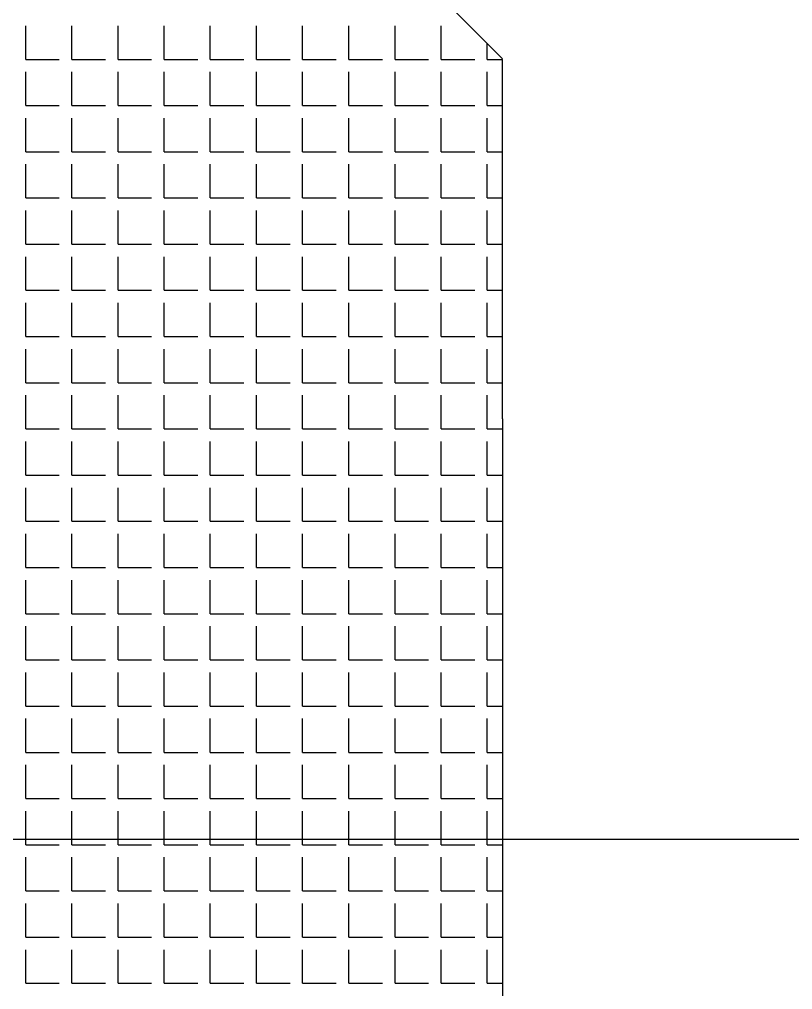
# Model space of a CAD drawing. Header units: millimetres. Extents: x -2063041 to -1932644, y 197605868 to 197643080.
# Drawn here: x -2047564.5 to -2047477.2, y 197626716.1 to 197626825.6 of the extents above; entities that cross this region are included whole.
import ezdxf

# ---------------------------------------------------------------- set-up
doc = ezdxf.new("R2010")
doc.units = ezdxf.units.MM
doc.layers.add('СКУД', color=7, linetype='Continuous')

msp = doc.modelspace()

# ---------------------------------------------------------------- linework, layer by layer
at = {"layer": 'СКУД', "color": 18, "true_color": 0x000000}
for p, q in [((-2047563.77, 197626821.06), (-2047563.77, 197626824.86)), ((-2047558.56, 197626821.06), (-2047558.56, 197626824.86)), ((-2047553.34, 197626821.06), (-2047553.34, 197626824.86)), ((-2047548.13, 197626821.06), (-2047548.13, 197626824.86)), ((-2047542.92, 197626821.06), (-2047542.92, 197626824.86)), ((-2047537.7, 197626821.06), (-2047537.7, 197626824.86)), ((-2047532.49, 197626821.06), (-2047532.49, 197626824.86)), ((-2047527.28, 197626821.06), (-2047527.28, 197626824.86)), ((-2047522.06, 197626821.06), (-2047522.06, 197626824.86)), ((-2047516.85, 197626821.06), (-2047516.85, 197626824.86)), ((-2047511.64, 197626821.06), (-2047511.64, 197626822.82)), ((-2047563.77, 197626821.06), (-2047559.98, 197626821.06)), ((-2047558.56, 197626821.06), (-2047554.77, 197626821.06)), ((-2047553.34, 197626821.06), (-2047549.55, 197626821.06)), ((-2047548.13, 197626821.06), (-2047544.34, 197626821.06)), ((-2047542.92, 197626821.06), (-2047539.13, 197626821.06)), ((-2047537.7, 197626821.06), (-2047533.91, 197626821.06)), ((-2047532.49, 197626821.06), (-2047528.7, 197626821.06)), ((-2047527.28, 197626821.06), (-2047523.49, 197626821.06)), ((-2047522.06, 197626821.06), (-2047518.27, 197626821.06)), ((-2047516.85, 197626821.06), (-2047513.06, 197626821.06)), ((-2047511.64, 197626821.06), (-2047509.93, 197626821.06)), ((-2047563.77, 197626815.85), (-2047563.77, 197626819.64)), ((-2047558.56, 197626815.85), (-2047558.56, 197626819.64)), ((-2047553.34, 197626815.85), (-2047553.34, 197626819.64)), ((-2047548.13, 197626815.85), (-2047548.13, 197626819.64)), ((-2047542.92, 197626815.85), (-2047542.92, 197626819.64)), ((-2047537.7, 197626815.85), (-2047537.7, 197626819.64)), ((-2047532.49, 197626815.85), (-2047532.49, 197626819.64)), ((-2047527.28, 197626815.85), (-2047527.28, 197626819.64)), ((-2047522.06, 197626815.85), (-2047522.06, 197626819.64)), ((-2047516.85, 197626815.85), (-2047516.85, 197626819.64)), ((-2047511.64, 197626815.85), (-2047511.64, 197626819.64)), ((-2047563.77, 197626815.85), (-2047559.98, 197626815.85)), ((-2047558.56, 197626815.85), (-2047554.77, 197626815.85)), ((-2047553.34, 197626815.85), (-2047549.55, 197626815.85)), ((-2047548.13, 197626815.85), (-2047544.34, 197626815.85)), ((-2047542.92, 197626815.85), (-2047539.13, 197626815.85)), ((-2047537.7, 197626815.85), (-2047533.91, 197626815.85)), ((-2047532.49, 197626815.85), (-2047528.7, 197626815.85)), ((-2047527.28, 197626815.85), (-2047523.49, 197626815.85)), ((-2047522.06, 197626815.85), (-2047518.27, 197626815.85)), ((-2047516.85, 197626815.85), (-2047513.06, 197626815.85)), ((-2047511.64, 197626815.85), (-2047509.93, 197626815.85)), ((-2047563.77, 197626810.64), (-2047563.77, 197626814.43)), ((-2047558.56, 197626810.64), (-2047558.56, 197626814.43)), ((-2047553.34, 197626810.64), (-2047553.34, 197626814.43)), ((-2047548.13, 197626810.64), (-2047548.13, 197626814.43)), ((-2047542.92, 197626810.64), (-2047542.92, 197626814.43)), ((-2047537.7, 197626810.64), (-2047537.7, 197626814.43)), ((-2047532.49, 197626810.64), (-2047532.49, 197626814.43)), ((-2047527.28, 197626810.64), (-2047527.28, 197626814.43)), ((-2047522.06, 197626810.64), (-2047522.06, 197626814.43)), ((-2047516.85, 197626810.64), (-2047516.85, 197626814.43)), ((-2047511.64, 197626810.64), (-2047511.64, 197626814.43)), ((-2047563.77, 197626810.64), (-2047559.98, 197626810.64)), ((-2047558.56, 197626810.64), (-2047554.77, 197626810.64)), ((-2047553.34, 197626810.64), (-2047549.55, 197626810.64)), ((-2047548.13, 197626810.64), (-2047544.34, 197626810.64)), ((-2047542.92, 197626810.64), (-2047539.13, 197626810.64)), ((-2047537.7, 197626810.64), (-2047533.91, 197626810.64)), ((-2047532.49, 197626810.64), (-2047528.7, 197626810.64)), ((-2047527.28, 197626810.64), (-2047523.49, 197626810.64)), ((-2047522.06, 197626810.64), (-2047518.27, 197626810.64)), ((-2047516.85, 197626810.64), (-2047513.06, 197626810.64)), ((-2047511.64, 197626810.64), (-2047509.93, 197626810.64)), ((-2047563.77, 197626805.42), (-2047563.77, 197626809.22)), ((-2047558.56, 197626805.42), (-2047558.56, 197626809.22)), ((-2047553.34, 197626805.42), (-2047553.34, 197626809.22)), ((-2047548.13, 197626805.42), (-2047548.13, 197626809.22)), ((-2047542.92, 197626805.42), (-2047542.92, 197626809.22)), ((-2047537.7, 197626805.42), (-2047537.7, 197626809.22)), ((-2047532.49, 197626805.42), (-2047532.49, 197626809.22)), ((-2047527.28, 197626805.42), (-2047527.28, 197626809.22)), ((-2047522.06, 197626805.42), (-2047522.06, 197626809.22)), ((-2047516.85, 197626805.42), (-2047516.85, 197626809.22)), ((-2047511.64, 197626805.42), (-2047511.64, 197626809.22)), ((-2047563.77, 197626805.42), (-2047559.98, 197626805.42)), ((-2047558.56, 197626805.42), (-2047554.77, 197626805.42)), ((-2047553.34, 197626805.42), (-2047549.55, 197626805.42)), ((-2047548.13, 197626805.42), (-2047544.34, 197626805.42)), ((-2047542.92, 197626805.42), (-2047539.13, 197626805.42)), ((-2047537.7, 197626805.42), (-2047533.91, 197626805.42)), ((-2047532.49, 197626805.42), (-2047528.7, 197626805.42)), ((-2047527.28, 197626805.42), (-2047523.49, 197626805.42)), ((-2047522.06, 197626805.42), (-2047518.27, 197626805.42)), ((-2047516.85, 197626805.42), (-2047513.06, 197626805.42)), ((-2047511.64, 197626805.42), (-2047509.93, 197626805.42)), ((-2047563.77, 197626800.21), (-2047563.77, 197626804)), ((-2047558.56, 197626800.21), (-2047558.56, 197626804)), ((-2047553.34, 197626800.21), (-2047553.34, 197626804)), ((-2047548.13, 197626800.21), (-2047548.13, 197626804)), ((-2047542.92, 197626800.21), (-2047542.92, 197626804)), ((-2047537.7, 197626800.21), (-2047537.7, 197626804)), ((-2047532.49, 197626800.21), (-2047532.49, 197626804)), ((-2047527.28, 197626800.21), (-2047527.28, 197626804)), ((-2047522.06, 197626800.21), (-2047522.06, 197626804)), ((-2047516.85, 197626800.21), (-2047516.85, 197626804)), ((-2047511.64, 197626800.21), (-2047511.64, 197626804)), ((-2047563.77, 197626800.21), (-2047559.98, 197626800.21)), ((-2047558.56, 197626800.21), (-2047554.77, 197626800.21)), ((-2047553.34, 197626800.21), (-2047549.55, 197626800.21)), ((-2047548.13, 197626800.21), (-2047544.34, 197626800.21)), ((-2047542.92, 197626800.21), (-2047539.13, 197626800.21)), ((-2047537.7, 197626800.21), (-2047533.91, 197626800.21)), ((-2047532.49, 197626800.21), (-2047528.7, 197626800.21)), ((-2047527.28, 197626800.21), (-2047523.49, 197626800.21)), ((-2047522.06, 197626800.21), (-2047518.27, 197626800.21)), ((-2047516.85, 197626800.21), (-2047513.06, 197626800.21)), ((-2047511.64, 197626800.21), (-2047509.93, 197626800.21)), ((-2047563.77, 197626795), (-2047563.77, 197626798.79)), ((-2047558.56, 197626795), (-2047558.56, 197626798.79)), ((-2047553.34, 197626795), (-2047553.34, 197626798.79)), ((-2047548.13, 197626795), (-2047548.13, 197626798.79)), ((-2047542.92, 197626795), (-2047542.92, 197626798.79)), ((-2047537.7, 197626795), (-2047537.7, 197626798.79)), ((-2047532.49, 197626795), (-2047532.49, 197626798.79)), ((-2047527.28, 197626795), (-2047527.28, 197626798.79)), ((-2047522.06, 197626795), (-2047522.06, 197626798.79)), ((-2047516.85, 197626795), (-2047516.85, 197626798.79)), ((-2047511.64, 197626795), (-2047511.64, 197626798.79)), ((-2047563.77, 197626795), (-2047559.98, 197626795)), ((-2047558.56, 197626795), (-2047554.77, 197626795)), ((-2047553.34, 197626795), (-2047549.55, 197626795)), ((-2047548.13, 197626795), (-2047544.34, 197626795)), ((-2047542.92, 197626795), (-2047539.13, 197626795)), ((-2047537.7, 197626795), (-2047533.91, 197626795)), ((-2047532.49, 197626795), (-2047528.7, 197626795)), ((-2047527.28, 197626795), (-2047523.49, 197626795)), ((-2047522.06, 197626795), (-2047518.27, 197626795)), ((-2047516.85, 197626795), (-2047513.06, 197626795)), ((-2047511.64, 197626795), (-2047509.93, 197626795)), ((-2047563.77, 197626789.78), (-2047563.77, 197626793.58)), ((-2047558.56, 197626789.78), (-2047558.56, 197626793.58)), ((-2047553.34, 197626789.78), (-2047553.34, 197626793.58)), ((-2047548.13, 197626789.78), (-2047548.13, 197626793.58)), ((-2047542.92, 197626789.78), (-2047542.92, 197626793.58)), ((-2047537.7, 197626789.78), (-2047537.7, 197626793.58)), ((-2047532.49, 197626789.78), (-2047532.49, 197626793.58)), ((-2047527.28, 197626789.78), (-2047527.28, 197626793.58)), ((-2047522.06, 197626789.78), (-2047522.06, 197626793.58)), ((-2047516.85, 197626789.78), (-2047516.85, 197626793.58)), ((-2047511.64, 197626789.78), (-2047511.64, 197626793.58)), ((-2047563.77, 197626789.78), (-2047559.98, 197626789.78)), ((-2047558.56, 197626789.78), (-2047554.77, 197626789.78)), ((-2047553.34, 197626789.78), (-2047549.55, 197626789.78)), ((-2047548.13, 197626789.78), (-2047544.34, 197626789.78)), ((-2047542.92, 197626789.78), (-2047539.13, 197626789.78)), ((-2047537.7, 197626789.78), (-2047533.91, 197626789.78)), ((-2047532.49, 197626789.78), (-2047528.7, 197626789.78)), ((-2047527.28, 197626789.78), (-2047523.49, 197626789.78)), ((-2047522.06, 197626789.78), (-2047518.27, 197626789.78)), ((-2047516.85, 197626789.78), (-2047513.06, 197626789.78)), ((-2047511.64, 197626789.78), (-2047509.93, 197626789.78)), ((-2047563.77, 197626784.57), (-2047563.77, 197626788.36)), ((-2047558.56, 197626784.57), (-2047558.56, 197626788.36)), ((-2047553.34, 197626784.57), (-2047553.34, 197626788.36)), ((-2047548.13, 197626784.57), (-2047548.13, 197626788.36)), ((-2047542.92, 197626784.57), (-2047542.92, 197626788.36)), ((-2047537.7, 197626784.57), (-2047537.7, 197626788.36)), ((-2047532.49, 197626784.57), (-2047532.49, 197626788.36)), ((-2047527.28, 197626784.57), (-2047527.28, 197626788.36)), ((-2047522.06, 197626784.57), (-2047522.06, 197626788.36)), ((-2047516.85, 197626784.57), (-2047516.85, 197626788.36)), ((-2047511.64, 197626784.57), (-2047511.64, 197626788.36)), ((-2047563.77, 197626784.57), (-2047559.98, 197626784.57)), ((-2047558.56, 197626784.57), (-2047554.77, 197626784.57)), ((-2047553.34, 197626784.57), (-2047549.55, 197626784.57)), ((-2047548.13, 197626784.57), (-2047544.34, 197626784.57)), ((-2047542.92, 197626784.57), (-2047539.13, 197626784.57)), ((-2047537.7, 197626784.57), (-2047533.91, 197626784.57)), ((-2047532.49, 197626784.57), (-2047528.7, 197626784.57)), ((-2047527.28, 197626784.57), (-2047523.49, 197626784.57)), ((-2047522.06, 197626784.57), (-2047518.27, 197626784.57)), ((-2047516.85, 197626784.57), (-2047513.06, 197626784.57)), ((-2047511.64, 197626784.57), (-2047509.93, 197626784.57)), ((-2047563.77, 197626779.36), (-2047563.77, 197626783.15)), ((-2047558.56, 197626779.36), (-2047558.56, 197626783.15)), ((-2047553.34, 197626779.36), (-2047553.34, 197626783.15)), ((-2047548.13, 197626779.36), (-2047548.13, 197626783.15)), ((-2047542.92, 197626779.36), (-2047542.92, 197626783.15)), ((-2047537.7, 197626779.36), (-2047537.7, 197626783.15)), ((-2047532.49, 197626779.36), (-2047532.49, 197626783.15)), ((-2047527.28, 197626779.36), (-2047527.28, 197626783.15)), ((-2047522.06, 197626779.36), (-2047522.06, 197626783.15)), ((-2047516.85, 197626779.36), (-2047516.85, 197626783.15)), ((-2047511.64, 197626779.36), (-2047511.64, 197626783.15)), ((-2047563.77, 197626779.36), (-2047559.98, 197626779.36)), ((-2047558.56, 197626779.36), (-2047554.77, 197626779.36)), ((-2047553.34, 197626779.36), (-2047549.55, 197626779.36)), ((-2047548.13, 197626779.36), (-2047544.34, 197626779.36)), ((-2047542.92, 197626779.36), (-2047539.13, 197626779.36)), ((-2047537.7, 197626779.36), (-2047533.91, 197626779.36)), ((-2047532.49, 197626779.36), (-2047528.7, 197626779.36)), ((-2047527.28, 197626779.36), (-2047523.49, 197626779.36)), ((-2047522.06, 197626779.36), (-2047518.27, 197626779.36)), ((-2047516.85, 197626779.36), (-2047513.06, 197626779.36)), ((-2047511.64, 197626779.36), (-2047509.93, 197626779.36)), ((-2047563.77, 197626774.14), (-2047563.77, 197626777.94)), ((-2047558.56, 197626774.14), (-2047558.56, 197626777.94)), ((-2047553.34, 197626774.14), (-2047553.34, 197626777.94)), ((-2047548.13, 197626774.14), (-2047548.13, 197626777.94)), ((-2047542.92, 197626774.14), (-2047542.92, 197626777.94)), ((-2047537.7, 197626774.14), (-2047537.7, 197626777.94)), ((-2047532.49, 197626774.14), (-2047532.49, 197626777.94)), ((-2047527.28, 197626774.14), (-2047527.28, 197626777.94)), ((-2047522.06, 197626774.14), (-2047522.06, 197626777.94)), ((-2047516.85, 197626774.14), (-2047516.85, 197626777.94)), ((-2047511.64, 197626774.14), (-2047511.64, 197626777.94)), ((-2047563.77, 197626774.14), (-2047559.98, 197626774.14)), ((-2047558.56, 197626774.14), (-2047554.77, 197626774.14)), ((-2047553.34, 197626774.14), (-2047549.55, 197626774.14)), ((-2047548.13, 197626774.14), (-2047544.34, 197626774.14)), ((-2047542.92, 197626774.14), (-2047539.13, 197626774.14)), ((-2047537.7, 197626774.14), (-2047533.91, 197626774.14)), ((-2047532.49, 197626774.14), (-2047528.7, 197626774.14)), ((-2047527.28, 197626774.14), (-2047523.49, 197626774.14)), ((-2047522.06, 197626774.14), (-2047518.27, 197626774.14)), ((-2047516.85, 197626774.14), (-2047513.06, 197626774.14)), ((-2047511.64, 197626774.14), (-2047509.93, 197626774.14)), ((-2047563.77, 197626768.93), (-2047563.77, 197626772.72)), ((-2047558.56, 197626768.93), (-2047558.56, 197626772.72)), ((-2047553.34, 197626768.93), (-2047553.34, 197626772.72)), ((-2047548.13, 197626768.93), (-2047548.13, 197626772.72)), ((-2047542.92, 197626768.93), (-2047542.92, 197626772.72)), ((-2047537.7, 197626768.93), (-2047537.7, 197626772.72)), ((-2047532.49, 197626768.93), (-2047532.49, 197626772.72)), ((-2047527.28, 197626768.93), (-2047527.28, 197626772.72)), ((-2047522.06, 197626768.93), (-2047522.06, 197626772.72)), ((-2047516.85, 197626768.93), (-2047516.85, 197626772.72)), ((-2047511.64, 197626768.93), (-2047511.64, 197626772.72)), ((-2047563.77, 197626768.93), (-2047559.98, 197626768.93)), ((-2047558.56, 197626768.93), (-2047554.77, 197626768.93)), ((-2047553.34, 197626768.93), (-2047549.55, 197626768.93)), ((-2047548.13, 197626768.93), (-2047544.34, 197626768.93)), ((-2047542.92, 197626768.93), (-2047539.13, 197626768.93)), ((-2047537.7, 197626768.93), (-2047533.91, 197626768.93)), ((-2047532.49, 197626768.93), (-2047528.7, 197626768.93)), ((-2047527.28, 197626768.93), (-2047523.49, 197626768.93)), ((-2047522.06, 197626768.93), (-2047518.27, 197626768.93)), ((-2047516.85, 197626768.93), (-2047513.06, 197626768.93)), ((-2047511.64, 197626768.93), (-2047509.93, 197626768.93)), ((-2047563.77, 197626763.72), (-2047563.77, 197626767.51)), ((-2047558.56, 197626763.72), (-2047558.56, 197626767.51)), ((-2047553.34, 197626763.72), (-2047553.34, 197626767.51)), ((-2047548.13, 197626763.72), (-2047548.13, 197626767.51)), ((-2047542.92, 197626763.72), (-2047542.92, 197626767.51)), ((-2047537.7, 197626763.72), (-2047537.7, 197626767.51)), ((-2047532.49, 197626763.72), (-2047532.49, 197626767.51)), ((-2047527.28, 197626763.72), (-2047527.28, 197626767.51)), ((-2047522.06, 197626763.72), (-2047522.06, 197626767.51)), ((-2047516.85, 197626763.72), (-2047516.85, 197626767.51)), ((-2047511.64, 197626763.72), (-2047511.64, 197626767.51)), ((-2047563.77, 197626763.72), (-2047559.98, 197626763.72)), ((-2047558.56, 197626763.72), (-2047554.77, 197626763.72)), ((-2047553.34, 197626763.72), (-2047549.55, 197626763.72)), ((-2047548.13, 197626763.72), (-2047544.34, 197626763.72)), ((-2047542.92, 197626763.72), (-2047539.13, 197626763.72)), ((-2047537.7, 197626763.72), (-2047533.91, 197626763.72)), ((-2047532.49, 197626763.72), (-2047528.7, 197626763.72)), ((-2047527.28, 197626763.72), (-2047523.49, 197626763.72)), ((-2047522.06, 197626763.72), (-2047518.27, 197626763.72)), ((-2047516.85, 197626763.72), (-2047513.06, 197626763.72)), ((-2047511.64, 197626763.72), (-2047509.93, 197626763.72)), ((-2047563.77, 197626758.5), (-2047563.77, 197626762.3)), ((-2047558.56, 197626758.5), (-2047558.56, 197626762.3)), ((-2047553.34, 197626758.5), (-2047553.34, 197626762.3)), ((-2047548.13, 197626758.5), (-2047548.13, 197626762.3)), ((-2047542.92, 197626758.5), (-2047542.92, 197626762.3)), ((-2047537.7, 197626758.5), (-2047537.7, 197626762.3)), ((-2047532.49, 197626758.5), (-2047532.49, 197626762.3)), ((-2047527.28, 197626758.5), (-2047527.28, 197626762.3)), ((-2047522.06, 197626758.5), (-2047522.06, 197626762.3)), ((-2047516.85, 197626758.5), (-2047516.85, 197626762.3)), ((-2047511.64, 197626758.5), (-2047511.64, 197626762.3)), ((-2047563.77, 197626758.5), (-2047559.98, 197626758.5)), ((-2047558.56, 197626758.5), (-2047554.77, 197626758.5)), ((-2047553.34, 197626758.5), (-2047549.55, 197626758.5)), ((-2047548.13, 197626758.5), (-2047544.34, 197626758.5)), ((-2047542.92, 197626758.5), (-2047539.13, 197626758.5)), ((-2047537.7, 197626758.5), (-2047533.91, 197626758.5)), ((-2047532.49, 197626758.5), (-2047528.7, 197626758.5)), ((-2047527.28, 197626758.5), (-2047523.49, 197626758.5)), ((-2047522.06, 197626758.5), (-2047518.27, 197626758.5)), ((-2047516.85, 197626758.5), (-2047513.06, 197626758.5)), ((-2047511.64, 197626758.5), (-2047509.93, 197626758.5)), ((-2047563.77, 197626753.29), (-2047563.77, 197626757.08)), ((-2047558.56, 197626753.29), (-2047558.56, 197626757.08)), ((-2047553.34, 197626753.29), (-2047553.34, 197626757.08)), ((-2047548.13, 197626753.29), (-2047548.13, 197626757.08)), ((-2047542.92, 197626753.29), (-2047542.92, 197626757.08)), ((-2047537.7, 197626753.29), (-2047537.7, 197626757.08)), ((-2047532.49, 197626753.29), (-2047532.49, 197626757.08)), ((-2047527.28, 197626753.29), (-2047527.28, 197626757.08)), ((-2047522.06, 197626753.29), (-2047522.06, 197626757.08)), ((-2047516.85, 197626753.29), (-2047516.85, 197626757.08)), ((-2047511.64, 197626753.29), (-2047511.64, 197626757.08)), ((-2047563.77, 197626753.29), (-2047559.98, 197626753.29)), ((-2047558.56, 197626753.29), (-2047554.77, 197626753.29)), ((-2047553.34, 197626753.29), (-2047549.55, 197626753.29)), ((-2047548.13, 197626753.29), (-2047544.34, 197626753.29)), ((-2047542.92, 197626753.29), (-2047539.13, 197626753.29)), ((-2047537.7, 197626753.29), (-2047533.91, 197626753.29)), ((-2047532.49, 197626753.29), (-2047528.7, 197626753.29)), ((-2047527.28, 197626753.29), (-2047523.49, 197626753.29)), ((-2047522.06, 197626753.29), (-2047518.27, 197626753.29)), ((-2047516.85, 197626753.29), (-2047513.06, 197626753.29)), ((-2047511.64, 197626753.29), (-2047509.93, 197626753.29)), ((-2047563.77, 197626748.08), (-2047563.77, 197626751.87)), ((-2047558.56, 197626748.08), (-2047558.56, 197626751.87)), ((-2047553.34, 197626748.08), (-2047553.34, 197626751.87)), ((-2047548.13, 197626748.08), (-2047548.13, 197626751.87)), ((-2047542.92, 197626748.08), (-2047542.92, 197626751.87)), ((-2047537.7, 197626748.08), (-2047537.7, 197626751.87)), ((-2047532.49, 197626748.08), (-2047532.49, 197626751.87)), ((-2047527.28, 197626748.08), (-2047527.28, 197626751.87)), ((-2047522.06, 197626748.08), (-2047522.06, 197626751.87)), ((-2047516.85, 197626748.08), (-2047516.85, 197626751.87)), ((-2047511.64, 197626748.08), (-2047511.64, 197626751.87)), ((-2047563.77, 197626748.08), (-2047559.98, 197626748.08)), ((-2047558.56, 197626748.08), (-2047554.77, 197626748.08)), ((-2047553.34, 197626748.08), (-2047549.55, 197626748.08)), ((-2047548.13, 197626748.08), (-2047544.34, 197626748.08)), ((-2047542.92, 197626748.08), (-2047539.13, 197626748.08)), ((-2047537.7, 197626748.08), (-2047533.91, 197626748.08)), ((-2047532.49, 197626748.08), (-2047528.7, 197626748.08)), ((-2047527.28, 197626748.08), (-2047523.49, 197626748.08)), ((-2047522.06, 197626748.08), (-2047518.27, 197626748.08)), ((-2047516.85, 197626748.08), (-2047513.06, 197626748.08)), ((-2047511.64, 197626748.08), (-2047509.93, 197626748.08)), ((-2047563.77, 197626742.86), (-2047563.77, 197626746.66)), ((-2047558.56, 197626742.86), (-2047558.56, 197626746.66)), ((-2047553.34, 197626742.86), (-2047553.34, 197626746.66)), ((-2047548.13, 197626742.86), (-2047548.13, 197626746.66)), ((-2047542.92, 197626742.86), (-2047542.92, 197626746.66)), ((-2047537.7, 197626742.86), (-2047537.7, 197626746.66)), ((-2047532.49, 197626742.86), (-2047532.49, 197626746.66)), ((-2047527.28, 197626742.86), (-2047527.28, 197626746.66)), ((-2047522.06, 197626742.86), (-2047522.06, 197626746.66)), ((-2047516.85, 197626742.86), (-2047516.85, 197626746.66)), ((-2047511.64, 197626742.86), (-2047511.64, 197626746.66)), ((-2047563.77, 197626742.86), (-2047559.98, 197626742.86)), ((-2047558.56, 197626742.86), (-2047554.77, 197626742.86)), ((-2047553.34, 197626742.86), (-2047549.55, 197626742.86)), ((-2047548.13, 197626742.86), (-2047544.34, 197626742.86)), ((-2047542.92, 197626742.86), (-2047539.13, 197626742.86)), ((-2047537.7, 197626742.86), (-2047533.91, 197626742.86)), ((-2047532.49, 197626742.86), (-2047528.7, 197626742.86)), ((-2047527.28, 197626742.86), (-2047523.49, 197626742.86)), ((-2047522.06, 197626742.86), (-2047518.27, 197626742.86)), ((-2047516.85, 197626742.86), (-2047513.06, 197626742.86)), ((-2047511.64, 197626742.86), (-2047509.93, 197626742.86)), ((-2047563.77, 197626737.65), (-2047563.77, 197626741.44)), ((-2047558.56, 197626737.65), (-2047558.56, 197626741.44)), ((-2047553.34, 197626737.65), (-2047553.34, 197626741.44)), ((-2047548.13, 197626737.65), (-2047548.13, 197626741.44)), ((-2047542.92, 197626737.65), (-2047542.92, 197626741.44)), ((-2047537.7, 197626737.65), (-2047537.7, 197626741.44)), ((-2047532.49, 197626737.65), (-2047532.49, 197626741.44)), ((-2047527.28, 197626737.65), (-2047527.28, 197626741.44)), ((-2047522.06, 197626737.65), (-2047522.06, 197626741.44)), ((-2047516.85, 197626737.65), (-2047516.85, 197626741.44)), ((-2047511.64, 197626737.65), (-2047511.64, 197626741.44)), ((-2047563.77, 197626737.65), (-2047559.98, 197626737.65)), ((-2047558.56, 197626737.65), (-2047554.77, 197626737.65)), ((-2047553.34, 197626737.65), (-2047549.55, 197626737.65)), ((-2047548.13, 197626737.65), (-2047544.34, 197626737.65)), ((-2047542.92, 197626737.65), (-2047539.13, 197626737.65)), ((-2047537.7, 197626737.65), (-2047533.91, 197626737.65)), ((-2047532.49, 197626737.65), (-2047528.7, 197626737.65)), ((-2047527.28, 197626737.65), (-2047523.49, 197626737.65)), ((-2047522.06, 197626737.65), (-2047518.27, 197626737.65)), ((-2047516.85, 197626737.65), (-2047513.06, 197626737.65)), ((-2047511.64, 197626737.65), (-2047509.93, 197626737.65)), ((-2047563.77, 197626732.44), (-2047563.77, 197626736.23)), ((-2047558.56, 197626732.44), (-2047558.56, 197626736.23)), ((-2047553.34, 197626732.44), (-2047553.34, 197626736.23)), ((-2047548.13, 197626732.44), (-2047548.13, 197626736.23)), ((-2047542.92, 197626732.44), (-2047542.92, 197626736.23)), ((-2047537.7, 197626732.44), (-2047537.7, 197626736.23)), ((-2047532.49, 197626732.44), (-2047532.49, 197626736.23)), ((-2047527.28, 197626732.44), (-2047527.28, 197626736.23)), ((-2047522.06, 197626732.44), (-2047522.06, 197626736.23)), ((-2047516.85, 197626732.44), (-2047516.85, 197626736.23)), ((-2047511.64, 197626732.44), (-2047511.64, 197626736.23)), ((-2047563.77, 197626732.44), (-2047559.98, 197626732.44)), ((-2047558.56, 197626732.44), (-2047554.77, 197626732.44)), ((-2047553.34, 197626732.44), (-2047549.55, 197626732.44)), ((-2047548.13, 197626732.44), (-2047544.34, 197626732.44)), ((-2047542.92, 197626732.44), (-2047539.13, 197626732.44)), ((-2047537.7, 197626732.44), (-2047533.91, 197626732.44)), ((-2047532.49, 197626732.44), (-2047528.7, 197626732.44)), ((-2047527.28, 197626732.44), (-2047523.49, 197626732.44)), ((-2047522.06, 197626732.44), (-2047518.27, 197626732.44)), ((-2047516.85, 197626732.44), (-2047513.06, 197626732.44)), ((-2047511.64, 197626732.44), (-2047509.93, 197626732.44)), ((-2047563.77, 197626727.22), (-2047563.77, 197626731.02)), ((-2047558.56, 197626727.22), (-2047558.56, 197626731.02)), ((-2047553.34, 197626727.22), (-2047553.34, 197626731.02)), ((-2047548.13, 197626727.22), (-2047548.13, 197626731.02)), ((-2047542.92, 197626727.22), (-2047542.92, 197626731.02)), ((-2047537.7, 197626727.22), (-2047537.7, 197626731.02)), ((-2047532.49, 197626727.22), (-2047532.49, 197626731.02)), ((-2047527.28, 197626727.22), (-2047527.28, 197626731.02)), ((-2047522.06, 197626727.22), (-2047522.06, 197626731.02)), ((-2047516.85, 197626727.22), (-2047516.85, 197626731.02)), ((-2047511.64, 197626727.22), (-2047511.64, 197626731.02)), ((-2047563.77, 197626727.22), (-2047559.98, 197626727.22)), ((-2047558.56, 197626727.22), (-2047554.77, 197626727.22)), ((-2047553.34, 197626727.22), (-2047549.55, 197626727.22)), ((-2047548.13, 197626727.22), (-2047544.34, 197626727.22)), ((-2047542.92, 197626727.22), (-2047539.13, 197626727.22)), ((-2047537.7, 197626727.22), (-2047533.91, 197626727.22)), ((-2047532.49, 197626727.22), (-2047528.7, 197626727.22)), ((-2047527.28, 197626727.22), (-2047523.49, 197626727.22)), ((-2047522.06, 197626727.22), (-2047518.27, 197626727.22)), ((-2047516.85, 197626727.22), (-2047513.06, 197626727.22)), ((-2047511.64, 197626727.22), (-2047509.93, 197626727.22)), ((-2047563.77, 197626722.01), (-2047563.77, 197626725.8)), ((-2047558.56, 197626722.01), (-2047558.56, 197626725.8)), ((-2047553.34, 197626722.01), (-2047553.34, 197626725.8)), ((-2047548.13, 197626722.01), (-2047548.13, 197626725.8)), ((-2047542.92, 197626722.01), (-2047542.92, 197626725.8)), ((-2047537.7, 197626722.01), (-2047537.7, 197626725.8)), ((-2047532.49, 197626722.01), (-2047532.49, 197626725.8)), ((-2047527.28, 197626722.01), (-2047527.28, 197626725.8)), ((-2047522.06, 197626722.01), (-2047522.06, 197626725.8)), ((-2047516.85, 197626722.01), (-2047516.85, 197626725.8)), ((-2047511.64, 197626722.01), (-2047511.64, 197626725.8)), ((-2047563.77, 197626722.01), (-2047559.98, 197626722.01)), ((-2047558.56, 197626722.01), (-2047554.77, 197626722.01)), ((-2047553.34, 197626722.01), (-2047549.55, 197626722.01)), ((-2047548.13, 197626722.01), (-2047544.34, 197626722.01)), ((-2047542.92, 197626722.01), (-2047539.13, 197626722.01)), ((-2047537.7, 197626722.01), (-2047533.91, 197626722.01)), ((-2047532.49, 197626722.01), (-2047528.7, 197626722.01)), ((-2047527.28, 197626722.01), (-2047523.49, 197626722.01)), ((-2047522.06, 197626722.01), (-2047518.27, 197626722.01)), ((-2047516.85, 197626722.01), (-2047513.06, 197626722.01)), ((-2047511.64, 197626722.01), (-2047509.93, 197626722.01)), ((-2047563.77, 197626716.8), (-2047563.77, 197626720.59)), ((-2047558.56, 197626716.8), (-2047558.56, 197626720.59)), ((-2047553.34, 197626716.8), (-2047553.34, 197626720.59)), ((-2047548.13, 197626716.8), (-2047548.13, 197626720.59)), ((-2047542.92, 197626716.8), (-2047542.92, 197626720.59)), ((-2047537.7, 197626716.8), (-2047537.7, 197626720.59)), ((-2047532.49, 197626716.8), (-2047532.49, 197626720.59)), ((-2047527.28, 197626716.8), (-2047527.28, 197626720.59)), ((-2047522.06, 197626716.8), (-2047522.06, 197626720.59)), ((-2047516.85, 197626716.8), (-2047516.85, 197626720.59)), ((-2047511.64, 197626716.8), (-2047511.64, 197626720.59)), ((-2047563.77, 197626716.8), (-2047559.98, 197626716.8)), ((-2047558.56, 197626716.8), (-2047554.77, 197626716.8)), ((-2047553.34, 197626716.8), (-2047549.55, 197626716.8)), ((-2047548.13, 197626716.8), (-2047544.34, 197626716.8)), ((-2047542.92, 197626716.8), (-2047539.13, 197626716.8)), ((-2047537.7, 197626716.8), (-2047533.91, 197626716.8)), ((-2047532.49, 197626716.8), (-2047528.7, 197626716.8)), ((-2047527.28, 197626716.8), (-2047523.49, 197626716.8)), ((-2047522.06, 197626716.8), (-2047518.27, 197626716.8)), ((-2047516.85, 197626716.8), (-2047513.06, 197626716.8)), ((-2047511.64, 197626716.8), (-2047509.93, 197626716.8))]:
    msp.add_line(p, q, dxfattribs=at)
for points in [[(-2047509.93, 197626821.11), (-2047556.41, 197626867.68)], [(-2047509.93, 197626780.5), (-2047509.93, 197626821.06)], [(-2047509.93, 197626780.5), (-2047509.93, 197626713.06)], [(-2046455.74, 197626733.03), (-2048127.36, 197626733.03)]]:
    msp.add_lwpolyline(points, dxfattribs=at)

doc.saveas('drawing.dxf')
